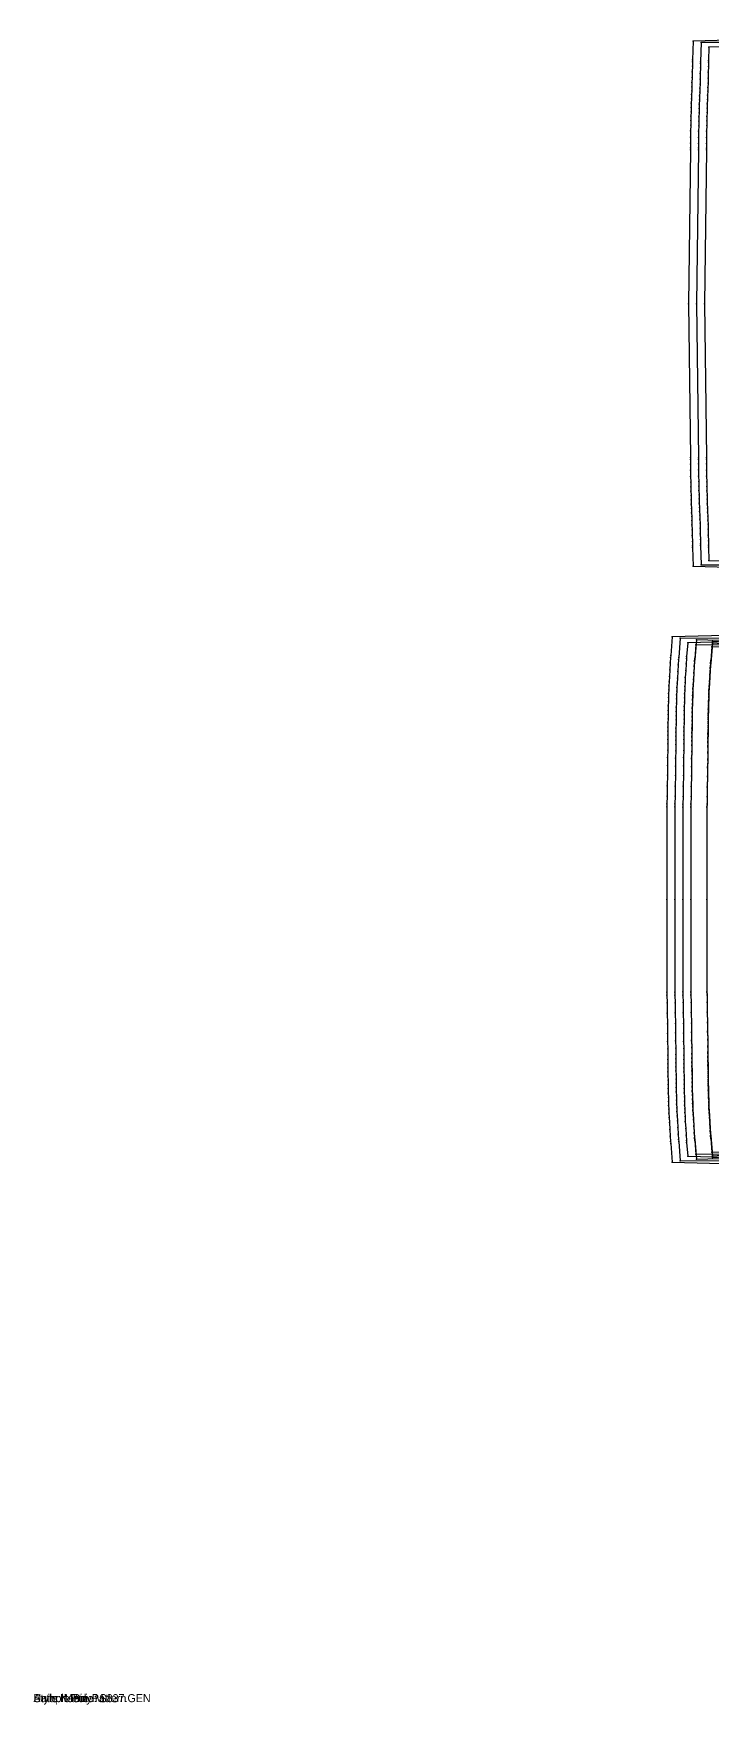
# Model space of a CAD drawing. Extents: x 50 to 2594, y 47 to 2136.
# Drawn here: x 50 to 898, y 47 to 2136 of the extents above; entities that cross this region are included whole.
import ezdxf

# ---------------------------------------------------------------- set-up
doc = ezdxf.new("R2010")
doc.units = 0

# ---------------------------------------------------------------- blocks, each defined once
blk = doc.blocks.new('837.DELANTERO_XS')
at = {"layer": '1'}
for points in [[(890.99, 1053.181), (890.991, 937.303), (891.043, 933.738), (891.176, 924.677), (891.357, 912.569), (891.552, 899.864), (891.731, 888.582), (891.889, 878.827), (892.023, 870.285), (892.13, 862.642), (892.191, 857.464), (892.242, 852.504), (892.287, 847.673), (892.333, 842.879), (892.382, 838.045), (892.442, 833.147), (892.517, 828.174), (892.613, 823.115), (892.734, 817.95), (892.872, 812.811), (893.02, 807.823), (893.167, 803.108), (893.314, 798.691), (893.487, 794.2), (893.723, 789.163), (894.055, 783.107), (894.556, 774.955), (895.086, 766.809), (895.505, 760.546), (895.675, 758.041), (897.848, 732.82), (1240.624, 757.787)], [(1240.624, 1348.574), (897.848, 1373.541), (895.675, 1348.319), (895.505, 1345.814), (895.086, 1339.551), (894.556, 1331.405), (894.055, 1323.253), (893.723, 1317.198), (893.487, 1312.161), (893.314, 1307.67), (893.167, 1303.253), (893.02, 1298.538), (892.872, 1293.549), (892.734, 1288.41), (892.613, 1283.245), (892.517, 1278.186), (892.442, 1273.213), (892.382, 1268.316), (892.333, 1263.482), (892.288, 1258.688), (892.242, 1253.857), (892.191, 1248.898), (892.13, 1243.719), (892.023, 1236.074), (891.889, 1227.53), (891.73, 1217.774), (891.551, 1206.49), (891.356, 1193.787), (891.175, 1181.681), (891.042, 1172.622), (890.991, 1169.058), (890.99, 1053.181)]]:
    blk.add_lwpolyline(points, dxfattribs=at)
at = {"layer": '2'}
for p in [(897.848, 1373.541), (895.675, 1348.319), (890.991, 1169.058), (890.99, 1053.181), (890.991, 937.303), (895.675, 758.041), (897.848, 732.82)]:
    blk.add_point(p, dxfattribs=at)
at = {"layer": '3'}
for p in [(895.086, 1339.551), (895.505, 1345.814), (893.723, 1317.198), (894.055, 1323.253), (894.556, 1331.405), (893.02, 1298.538), (893.167, 1303.253), (893.314, 1307.67), (893.487, 1312.161), (892.517, 1278.186), (892.613, 1283.245), (892.734, 1288.41), (892.872, 1293.549), (892.242, 1253.857), (892.288, 1258.688), (892.333, 1263.482), (892.382, 1268.316), (892.442, 1273.213), (892.023, 1236.074), (892.13, 1243.719), (892.191, 1248.898), (891.73, 1217.774), (891.889, 1227.53), (891.356, 1193.787), (891.551, 1206.49), (891.042, 1172.622), (891.175, 1181.681), (891.043, 933.738), (891.176, 924.677), (891.357, 912.569), (891.552, 899.864), (891.731, 888.582), (891.889, 878.827), (892.023, 870.285), (892.13, 862.642), (892.191, 857.464), (892.242, 852.504), (892.287, 847.673), (892.333, 842.879), (892.382, 838.045), (892.442, 833.147), (892.517, 828.174), (892.613, 823.115), (892.734, 817.95), (892.872, 812.811), (893.02, 807.823), (893.167, 803.108), (893.314, 798.691), (893.487, 794.2), (893.723, 789.163), (894.055, 783.107), (894.556, 774.955), (895.086, 766.809), (895.505, 760.546)]:
    blk.add_point(p, dxfattribs=at)
at = {"layer": '4'}
for p in [(895.675, 1348.319, 5), (895.675, 758.041, 5)]:
    blk.add_point(p, dxfattribs=at)
blk = doc.blocks.new('837.DELANTERO_S')
at = {"layer": '1'}
for points in [[(890.99, 1053.181), (890.991, 937.311), (891.042, 933.696), (891.174, 924.508), (891.353, 912.231), (891.546, 899.35), (891.724, 887.91), (891.88, 878.019), (892.013, 869.358), (892.119, 861.608), (892.179, 856.358), (892.228, 851.329), (892.273, 846.431), (892.317, 841.57), (892.365, 836.669), (892.424, 831.702), (892.498, 826.66), (892.594, 821.531), (892.714, 816.293), (892.853, 811.083), (893, 806.025), (893.148, 801.244), (893.295, 796.766), (893.469, 792.212), (893.706, 787.104), (894.042, 780.964), (894.546, 772.698), (895.08, 764.439), (895.503, 758.088), (895.674, 755.548), (897.821, 730.63), (1240.632, 750.2)], [(1240.632, 1356.162), (897.821, 1375.73), (895.674, 1350.812), (895.503, 1348.272), (895.08, 1341.921), (894.546, 1333.662), (894.042, 1325.396), (893.706, 1319.256), (893.469, 1314.149), (893.295, 1309.595), (893.148, 1305.117), (893, 1300.336), (892.853, 1295.278), (892.714, 1290.067), (892.594, 1284.829), (892.498, 1279.7), (892.424, 1274.658), (892.365, 1269.692), (892.317, 1264.791), (892.273, 1259.931), (892.228, 1255.032), (892.179, 1250.004), (892.119, 1244.753), (892.012, 1237.001), (891.88, 1228.338), (891.723, 1218.446), (891.545, 1207.005), (891.352, 1194.124), (891.173, 1181.85), (891.042, 1172.664), (890.991, 1169.051), (890.99, 1053.181)]]:
    blk.add_lwpolyline(points, dxfattribs=at)
at = {"layer": '2'}
for p in [(897.821, 1375.73), (895.674, 1350.812), (890.991, 1169.051), (890.99, 1053.181), (890.991, 937.311), (895.674, 755.548), (897.821, 730.63)]:
    blk.add_point(p, dxfattribs=at)
at = {"layer": '3'}
for p in [(895.08, 1341.921), (895.503, 1348.272), (893.706, 1319.256), (894.042, 1325.396), (894.546, 1333.662), (892.853, 1295.278), (893, 1300.336), (893.148, 1305.117), (893.295, 1309.595), (893.469, 1314.149), (892.424, 1274.658), (892.498, 1279.7), (892.594, 1284.829), (892.714, 1290.067), (892.228, 1255.032), (892.273, 1259.931), (892.317, 1264.791), (892.365, 1269.692), (892.012, 1237.001), (892.119, 1244.753), (892.179, 1250.004), (891.723, 1218.446), (891.88, 1228.338), (891.352, 1194.124), (891.545, 1207.005), (891.042, 1172.664), (891.173, 1181.85), (891.042, 933.696), (891.174, 924.508), (891.353, 912.231), (891.546, 899.35), (891.724, 887.91), (891.88, 878.019), (892.013, 869.358), (892.119, 861.608), (892.179, 856.358), (892.228, 851.329), (892.273, 846.431), (892.317, 841.57), (892.365, 836.669), (892.424, 831.702), (892.498, 826.66), (892.594, 821.531), (892.714, 816.293), (892.853, 811.083), (893, 806.025), (893.148, 801.244), (893.295, 796.766), (893.469, 792.212), (893.706, 787.104), (894.042, 780.964), (894.546, 772.698), (895.08, 764.439), (895.503, 758.088)]:
    blk.add_point(p, dxfattribs=at)
at = {"layer": '4'}
for p in [(895.674, 1350.812, 5), (895.674, 755.548, 5)]:
    blk.add_point(p, dxfattribs=at)
blk = doc.blocks.new('837.DELANTERO_M')
at = {"layer": '1'}
for points in [[(870.99, 1053.181), (870.99, 937.318), (871.041, 933.653), (871.172, 924.339), (871.349, 911.894), (871.54, 898.835), (871.716, 887.238), (871.871, 877.211), (872.002, 868.431), (872.107, 860.575), (872.166, 855.252), (872.215, 850.154), (872.258, 845.188), (872.301, 840.261), (872.348, 835.292), (872.406, 830.257), (872.479, 825.145), (872.574, 819.946), (872.695, 814.636), (872.833, 809.354), (872.981, 804.226), (873.13, 799.38), (873.277, 794.84), (873.452, 790.224), (873.69, 785.046), (874.028, 778.821), (874.537, 770.442), (875.075, 762.068), (875.501, 755.63), (875.674, 753.055), (877.774, 728.675), (1220.644, 738.696)], [(1220.644, 1367.665), (877.774, 1377.685), (875.674, 1353.305), (875.501, 1350.73), (875.075, 1344.292), (874.537, 1335.918), (874.028, 1327.539), (873.69, 1321.315), (873.452, 1316.137), (873.277, 1311.521), (873.13, 1306.981), (872.981, 1302.135), (872.833, 1297.006), (872.695, 1291.724), (872.574, 1286.414), (872.479, 1281.215), (872.406, 1276.103), (872.348, 1271.069), (872.301, 1266.1), (872.258, 1261.173), (872.215, 1256.208), (872.166, 1251.11), (872.107, 1245.787), (872.002, 1237.929), (871.871, 1229.147), (871.715, 1219.118), (871.539, 1207.519), (871.348, 1194.462), (871.171, 1182.019), (871.041, 1172.707), (870.99, 1169.044), (870.99, 1053.181)]]:
    blk.add_lwpolyline(points, dxfattribs=at)
at = {"layer": '14'}
for points in [[(890.99, 1053.181), (890.989, 937.593), (891.039, 933.931), (891.17, 924.623), (891.347, 912.184), (891.537, 899.13), (891.714, 887.523), (891.869, 877.484), (892.001, 868.688), (892.106, 860.809), (892.165, 855.462), (892.214, 850.342), (892.257, 845.361), (892.3, 840.43), (892.347, 835.51), (892.404, 830.535), (892.476, 825.488), (892.57, 820.348), (892.69, 815.089), (892.827, 809.854), (892.974, 804.778), (893.12, 799.997), (893.263, 795.574), (893.433, 791.087), (893.665, 786.05), (893.994, 779.975), (894.498, 771.684), (895.032, 763.374), (895.456, 756.973), (895.628, 754.411), (897.109, 737.244), (1212.189, 746.453)], [(1212.189, 1359.908), (897.109, 1369.116), (895.628, 1351.949), (895.456, 1349.387), (895.032, 1342.986), (894.498, 1334.676), (893.994, 1326.385), (893.665, 1320.311), (893.433, 1315.273), (893.263, 1310.787), (893.12, 1306.364), (892.974, 1301.583), (892.827, 1296.507), (892.69, 1291.271), (892.57, 1286.012), (892.476, 1280.873), (892.404, 1275.825), (892.347, 1270.851), (892.3, 1265.931), (892.257, 1261.001), (892.214, 1256.019), (892.165, 1250.899), (892.106, 1245.552), (892.001, 1237.671), (891.869, 1228.873), (891.713, 1218.832), (891.536, 1207.224), (891.346, 1194.172), (891.169, 1181.736), (891.039, 1172.43), (890.989, 1168.769), (890.99, 1053.181)]]:
    blk.add_lwpolyline(points, dxfattribs=at)
at = {"layer": '2'}
for p in [(877.774, 1377.685), (897.109, 1369.116), (875.674, 1353.305), (895.628, 1351.949), (870.99, 1169.044), (890.989, 1168.769), (870.99, 1053.181), (890.99, 1053.181), (870.99, 937.318), (890.989, 937.593), (875.674, 753.055), (895.628, 754.411), (897.109, 737.244), (877.774, 728.675)]:
    blk.add_point(p, dxfattribs=at)
at = {"layer": '3'}
for p in [(875.075, 1344.292), (875.501, 1350.73), (895.032, 1342.986), (895.456, 1349.387), (873.452, 1316.137), (873.69, 1321.315), (874.028, 1327.539), (874.537, 1335.918), (893.665, 1320.311), (893.994, 1326.385), (894.498, 1334.676), (872.833, 1297.006), (872.981, 1302.135), (873.13, 1306.981), (873.277, 1311.521), (892.827, 1296.507), (892.974, 1301.583), (893.12, 1306.364), (893.263, 1310.787), (893.433, 1315.273), (872.406, 1276.103), (872.479, 1281.215), (872.574, 1286.414), (872.695, 1291.724), (892.404, 1275.825), (892.476, 1280.873), (892.57, 1286.012), (892.69, 1291.271), (872.215, 1256.208), (872.258, 1261.173), (872.301, 1266.1), (872.348, 1271.069), (892.214, 1256.019), (892.257, 1261.001), (892.3, 1265.931), (892.347, 1270.851), (872.002, 1237.929), (872.107, 1245.787), (872.166, 1251.11), (892.001, 1237.671), (892.106, 1245.552), (892.165, 1250.899), (871.715, 1219.118), (871.871, 1229.147), (891.713, 1218.832), (891.869, 1228.873), (871.348, 1194.462), (871.539, 1207.519), (891.346, 1194.172), (891.536, 1207.224), (871.041, 1172.707), (871.171, 1182.019), (891.039, 1172.43), (891.169, 1181.736), (871.041, 933.653), (871.172, 924.339), (891.039, 933.931), (891.17, 924.623), (871.349, 911.894), (871.54, 898.835), (891.347, 912.184), (891.537, 899.13), (871.716, 887.238), (891.714, 887.523), (891.869, 877.484), (871.871, 877.211), (872.002, 868.431), (872.107, 860.575), (892.001, 868.688), (892.106, 860.809), (872.166, 855.252), (872.215, 850.154), (872.258, 845.188), (872.301, 840.261), (892.165, 855.462), (892.214, 850.342), (892.257, 845.361), (892.3, 840.43), (892.347, 835.51), (872.348, 835.292), (872.406, 830.257), (872.479, 825.145), (872.574, 819.946), (872.695, 814.636), (892.404, 830.535), (892.476, 825.488), (892.57, 820.348), (892.69, 815.089), (872.833, 809.354), (872.981, 804.226), (873.13, 799.38), (873.277, 794.84), (892.827, 809.854), (892.974, 804.778), (893.12, 799.997), (893.263, 795.574), (873.452, 790.224), (873.69, 785.046), (874.028, 778.821), (893.433, 791.087), (893.665, 786.05), (893.994, 779.975), (874.537, 770.442), (875.075, 762.068), (875.501, 755.63), (894.498, 771.684), (895.032, 763.374), (895.456, 756.973)]:
    blk.add_point(p, dxfattribs=at)
at = {"layer": '4'}
for p in [(875.674, 1353.305, 5), (895.628, 1351.949, 5), (875.674, 753.055, 5), (895.628, 754.411, 5)]:
    blk.add_point(p, dxfattribs=at)
blk = doc.blocks.new('837.DELANTERO_L')
at = {"layer": '1'}
for points in [[(850.99, 1053.181), (850.99, 937.324), (851.041, 933.61), (851.169, 924.17), (851.345, 911.556), (851.534, 898.319), (851.708, 886.565), (851.862, 876.402), (851.992, 867.503), (852.095, 859.54), (852.153, 854.145), (852.201, 848.978), (852.243, 843.945), (852.285, 838.951), (852.331, 833.915), (852.388, 828.812), (852.461, 823.631), (852.555, 818.361), (852.675, 812.979), (852.814, 807.625), (852.962, 802.428), (853.111, 797.516), (853.258, 792.914), (853.434, 788.235), (853.674, 782.987), (854.014, 776.678), (854.527, 768.184), (855.069, 759.698), (855.499, 753.172), (855.674, 750.562), (857.728, 726.717), (1200.658, 727.186)], [(1200.658, 1379.175), (857.728, 1379.643), (855.674, 1355.798), (855.499, 1353.188), (855.069, 1346.663), (854.527, 1338.176), (854.014, 1329.682), (853.674, 1323.373), (853.434, 1318.125), (853.258, 1313.447), (853.111, 1308.845), (852.962, 1303.933), (852.814, 1298.735), (852.675, 1293.381), (852.555, 1288), (852.461, 1282.73), (852.388, 1277.549), (852.331, 1272.446), (852.285, 1267.41), (852.243, 1262.416), (852.201, 1257.383), (852.153, 1252.216), (852.095, 1246.821), (851.992, 1238.856), (851.862, 1229.955), (851.708, 1219.79), (851.533, 1208.034), (851.344, 1194.8), (851.169, 1182.188), (851.04, 1172.75), (850.99, 1169.037), (850.99, 1053.181)]]:
    blk.add_lwpolyline(points, dxfattribs=at)
at = {"layer": '14'}
for points in [[(870.99, 1053.181), (870.989, 937.593), (871.039, 933.881), (871.168, 924.446), (871.343, 911.838), (871.532, 898.606), (871.707, 886.84), (871.861, 876.664), (871.991, 867.748), (872.094, 859.761), (872.153, 854.342), (872.2, 849.152), (872.243, 844.102), (872.284, 839.105), (872.33, 834.118), (872.386, 829.075), (872.458, 823.958), (872.551, 818.749), (872.671, 813.418), (872.808, 808.111), (872.955, 802.966), (873.102, 798.119), (873.245, 793.636), (873.416, 789.088), (873.649, 783.982), (873.981, 777.824), (874.489, 769.42), (875.027, 760.996), (875.454, 754.508), (875.628, 751.911), (877.109, 734.744), (1192.189, 735.175)], [(1192.189, 1371.186), (877.109, 1371.616), (875.628, 1354.449), (875.454, 1351.852), (875.027, 1345.364), (874.489, 1336.94), (873.981, 1328.536), (873.649, 1322.378), (873.416, 1317.272), (873.245, 1312.725), (873.102, 1308.242), (872.955, 1303.395), (872.808, 1298.25), (872.671, 1292.943), (872.551, 1287.611), (872.458, 1282.402), (872.386, 1277.286), (872.33, 1272.243), (872.284, 1267.257), (872.243, 1262.259), (872.201, 1257.21), (872.153, 1252.02), (872.094, 1246.599), (871.991, 1238.611), (871.86, 1229.693), (871.706, 1219.516), (871.531, 1207.748), (871.342, 1194.518), (871.167, 1181.913), (871.039, 1172.48), (870.989, 1168.769), (870.99, 1053.181)]]:
    blk.add_lwpolyline(points, dxfattribs=at)
at = {"layer": '2'}
for p in [(857.728, 1379.643), (877.109, 1371.616), (855.674, 1355.798), (875.628, 1354.449), (850.99, 1169.037), (870.989, 1168.769), (850.99, 1053.181), (870.99, 1053.181), (850.99, 937.324), (870.989, 937.593), (855.674, 750.562), (875.628, 751.911), (877.109, 734.744), (857.728, 726.717)]:
    blk.add_point(p, dxfattribs=at)
at = {"layer": '3'}
for p in [(854.527, 1338.176), (855.069, 1346.663), (855.499, 1353.188), (874.489, 1336.94), (875.027, 1345.364), (875.454, 1351.852), (853.434, 1318.125), (853.674, 1323.373), (854.014, 1329.682), (873.416, 1317.272), (873.649, 1322.378), (873.981, 1328.536), (852.814, 1298.735), (852.962, 1303.933), (853.111, 1308.845), (853.258, 1313.447), (872.808, 1298.25), (872.955, 1303.395), (873.102, 1308.242), (873.245, 1312.725), (852.388, 1277.549), (852.461, 1282.73), (852.555, 1288), (852.675, 1293.381), (872.386, 1277.286), (872.458, 1282.402), (872.551, 1287.611), (872.671, 1292.943), (852.201, 1257.383), (852.243, 1262.416), (852.285, 1267.41), (852.331, 1272.446), (872.201, 1257.21), (872.243, 1262.259), (872.284, 1267.257), (872.33, 1272.243), (851.992, 1238.856), (852.095, 1246.821), (852.153, 1252.216), (871.991, 1238.611), (872.094, 1246.599), (872.153, 1252.02), (851.708, 1219.79), (851.862, 1229.955), (871.706, 1219.516), (871.86, 1229.693), (851.344, 1194.8), (851.533, 1208.034), (871.342, 1194.518), (871.531, 1207.748), (851.04, 1172.75), (851.169, 1182.188), (871.039, 1172.48), (871.167, 1181.913), (851.041, 933.61), (851.169, 924.17), (871.039, 933.881), (871.168, 924.446), (851.345, 911.556), (851.534, 898.319), (871.343, 911.838), (871.532, 898.606), (851.708, 886.565), (871.707, 886.84), (851.862, 876.402), (851.992, 867.503), (852.095, 859.54), (871.861, 876.664), (871.991, 867.748), (872.094, 859.761), (852.153, 854.145), (852.201, 848.978), (852.243, 843.945), (852.285, 838.951), (872.153, 854.342), (872.2, 849.152), (872.243, 844.102), (872.284, 839.105), (852.331, 833.915), (852.388, 828.812), (852.461, 823.631), (852.555, 818.361), (872.33, 834.118), (872.386, 829.075), (872.458, 823.958), (872.551, 818.749), (852.675, 812.979), (852.814, 807.625), (852.962, 802.428), (853.111, 797.516), (872.671, 813.418), (872.808, 808.111), (872.955, 802.966), (873.102, 798.119), (853.258, 792.914), (853.434, 788.235), (853.674, 782.987), (854.014, 776.678), (873.245, 793.636), (873.416, 789.088), (873.649, 783.982), (873.981, 777.824), (854.527, 768.184), (855.069, 759.698), (855.499, 753.172), (874.489, 769.42), (875.027, 760.996), (875.454, 754.508)]:
    blk.add_point(p, dxfattribs=at)
at = {"layer": '4'}
for p in [(855.674, 1355.798, 5), (875.628, 1354.449, 5), (855.674, 750.562, 5), (875.628, 751.911, 5)]:
    blk.add_point(p, dxfattribs=at)
blk = doc.blocks.new('837.DELANTERO_XL')
at = {"layer": '1'}
for points in [[(840.99, 1053.181), (840.99, 937.331), (841.04, 933.567), (841.167, 924.001), (841.34, 911.217), (841.528, 897.804), (841.701, 885.892), (841.853, 875.594), (841.982, 866.576), (842.084, 858.506), (842.141, 853.039), (842.187, 847.803), (842.228, 842.702), (842.269, 837.641), (842.314, 832.538), (842.37, 827.366), (842.442, 822.116), (842.536, 816.775), (842.656, 811.322), (842.794, 805.896), (842.943, 800.629), (843.092, 795.651), (843.24, 790.988), (843.416, 786.247), (843.657, 780.928), (844, 774.534), (844.517, 765.927), (845.064, 757.327), (845.497, 750.713), (845.673, 748.069), (847.682, 724.74), (1190.671, 715.929)], [(1190.671, 1390.432), (847.682, 1381.62), (845.673, 1358.291), (845.497, 1355.647), (845.064, 1349.034), (844.517, 1340.433), (844, 1331.826), (843.657, 1325.432), (843.416, 1320.114), (843.24, 1315.373), (843.092, 1310.71), (842.943, 1305.732), (842.794, 1300.464), (842.656, 1295.039), (842.536, 1289.585), (842.442, 1284.244), (842.37, 1278.994), (842.314, 1273.823), (842.269, 1268.72), (842.228, 1263.659), (842.187, 1258.559), (842.141, 1253.323), (842.084, 1247.855), (841.982, 1239.784), (841.853, 1230.764), (841.7, 1220.463), (841.527, 1208.55), (841.34, 1195.138), (841.167, 1182.357), (841.04, 1172.793), (840.99, 1169.03), (840.99, 1053.181)]]:
    blk.add_lwpolyline(points, dxfattribs=at)
at = {"layer": '14'}
for points in [[(860.99, 1053.181), (860.989, 937.593), (861.038, 933.831), (861.166, 924.269), (861.339, 911.491), (861.526, 898.081), (861.699, 886.157), (861.852, 875.844), (861.981, 866.807), (862.083, 858.714), (862.14, 853.221), (862.187, 847.961), (862.228, 842.844), (862.269, 837.779), (862.313, 832.725), (862.368, 827.614), (862.439, 822.429), (862.532, 817.149), (862.651, 811.746), (862.789, 806.368), (862.936, 801.154), (863.083, 796.242), (863.227, 791.698), (863.398, 787.089), (863.633, 781.914), (863.967, 775.673), (864.479, 767.156), (865.022, 758.619), (865.453, 752.043), (865.628, 749.411), (867.109, 732.244), (1182.189, 724.149)], [(1182.189, 1382.212), (867.109, 1374.116), (865.628, 1356.949), (865.453, 1354.317), (865.022, 1347.741), (864.479, 1339.204), (863.967, 1330.687), (863.633, 1324.446), (863.398, 1319.271), (863.227, 1314.663), (863.083, 1310.119), (862.936, 1305.207), (862.789, 1299.992), (862.651, 1294.614), (862.532, 1289.211), (862.439, 1283.932), (862.368, 1278.746), (862.313, 1273.636), (862.269, 1268.582), (862.228, 1263.517), (862.187, 1258.4), (862.14, 1253.14), (862.083, 1247.647), (861.981, 1239.552), (861.851, 1230.513), (861.698, 1220.199), (861.525, 1208.273), (861.338, 1194.865), (861.165, 1182.089), (861.038, 1172.53), (860.989, 1168.769), (860.99, 1053.181)]]:
    blk.add_lwpolyline(points, dxfattribs=at)
at = {"layer": '2'}
for p in [(847.682, 1381.62), (845.673, 1358.291), (867.109, 1374.116), (865.628, 1356.949), (840.99, 1169.03), (860.989, 1168.769), (840.99, 1053.181), (860.99, 1053.181), (840.99, 937.331), (860.989, 937.593), (845.673, 748.069), (865.628, 749.411), (867.109, 732.244), (847.682, 724.74)]:
    blk.add_point(p, dxfattribs=at)
at = {"layer": '3'}
for p in [(844.517, 1340.433), (845.064, 1349.034), (845.497, 1355.647), (864.479, 1339.204), (865.022, 1347.741), (865.453, 1354.317), (843.416, 1320.114), (843.657, 1325.432), (844, 1331.826), (863.398, 1319.271), (863.633, 1324.446), (863.967, 1330.687), (842.656, 1295.039), (842.794, 1300.464), (842.943, 1305.732), (843.092, 1310.71), (843.24, 1315.373), (862.789, 1299.992), (862.936, 1305.207), (863.083, 1310.119), (863.227, 1314.663), (842.37, 1278.994), (842.442, 1284.244), (842.536, 1289.585), (862.368, 1278.746), (862.439, 1283.932), (862.532, 1289.211), (862.651, 1294.614), (842.141, 1253.323), (842.187, 1258.559), (842.228, 1263.659), (842.269, 1268.72), (842.314, 1273.823), (862.187, 1258.4), (862.228, 1263.517), (862.269, 1268.582), (862.313, 1273.636), (841.982, 1239.784), (842.084, 1247.855), (861.981, 1239.552), (862.083, 1247.647), (862.14, 1253.14), (841.7, 1220.463), (841.853, 1230.764), (861.698, 1220.199), (861.851, 1230.513), (841.34, 1195.138), (841.527, 1208.55), (861.338, 1194.865), (861.525, 1208.273), (841.04, 1172.793), (841.167, 1182.357), (861.038, 1172.53), (861.165, 1182.089), (841.04, 933.567), (841.167, 924.001), (861.038, 933.831), (861.166, 924.269), (841.34, 911.217), (861.339, 911.491), (841.528, 897.804), (841.701, 885.892), (861.526, 898.081), (861.699, 886.157), (841.853, 875.594), (841.982, 866.576), (842.084, 858.506), (861.852, 875.844), (861.981, 866.807), (862.083, 858.714), (842.141, 853.039), (842.187, 847.803), (842.228, 842.702), (842.269, 837.641), (862.14, 853.221), (862.187, 847.961), (862.228, 842.844), (862.269, 837.779), (842.314, 832.538), (842.37, 827.366), (842.442, 822.116), (842.536, 816.775), (862.313, 832.725), (862.368, 827.614), (862.439, 822.429), (862.532, 817.149), (842.656, 811.322), (842.794, 805.896), (842.943, 800.629), (843.092, 795.651), (862.651, 811.746), (862.789, 806.368), (862.936, 801.154), (863.083, 796.242), (843.24, 790.988), (843.416, 786.247), (843.657, 780.928), (844, 774.534), (863.227, 791.698), (863.398, 787.089), (863.633, 781.914), (863.967, 775.673), (844.517, 765.927), (845.064, 757.327), (864.479, 767.156), (865.022, 758.619), (865.453, 752.043), (845.497, 750.713)]:
    blk.add_point(p, dxfattribs=at)
at = {"layer": '4'}
for p in [(845.673, 1358.291, 5), (865.628, 1356.949, 5), (845.673, 748.069, 5), (865.628, 749.411, 5)]:
    blk.add_point(p, dxfattribs=at)
blk = doc.blocks.new('837.ESPALDA_L')
at = {"layer": '1'}
blk.add_lwpolyline([(1228.239, 2124.385), (883.74, 2124.118), (883.06, 2100.007), (883.006, 2097.899), (882.868, 2092.585), (882.68, 2085.579), (882.478, 2078.394), (882.291, 2072.321), (882.117, 2067.11), (881.949, 2062.338), (881.78, 2057.58), (881.604, 2052.486), (881.428, 2047.161), (881.257, 2041.788), (881.099, 2036.547), (880.951, 2031.282), (880.82, 2025.944), (880.7, 2020.113), (880.586, 2013.367), (880.477, 2005.641), (880.383, 1998.166), (880.317, 1992.523), (880.292, 1990.291), (877.995, 1797.617), (880.292, 1605.398), (880.317, 1603.166), (880.383, 1597.523), (880.477, 1590.048), (880.586, 1582.322), (880.7, 1575.576), (880.82, 1569.745), (880.951, 1564.407), (881.099, 1559.142), (881.257, 1553.901), (881.428, 1548.527), (881.604, 1543.203), (881.78, 1538.109), (881.949, 1533.351), (882.117, 1528.579), (882.291, 1523.368), (882.478, 1517.295), (882.68, 1510.11), (882.868, 1503.104), (883.006, 1497.79), (883.06, 1495.682), (883.74, 1471.571), (1228.239, 1471.303)], dxfattribs=at)
at = {"layer": '2'}
for p in [(883.74, 2124.118), (883.06, 2100.007), (880.292, 1990.291), (877.995, 1797.617), (880.292, 1605.398), (883.06, 1495.682), (883.74, 1471.571)]:
    blk.add_point(p, dxfattribs=at)
at = {"layer": '3'}
for p in [(882.868, 2092.585), (883.006, 2097.899), (882.291, 2072.321), (882.478, 2078.394), (882.68, 2085.579), (881.428, 2047.161), (881.604, 2052.486), (881.78, 2057.58), (881.949, 2062.338), (882.117, 2067.11), (880.951, 2031.282), (881.099, 2036.547), (881.257, 2041.788), (880.477, 2005.641), (880.586, 2013.367), (880.7, 2020.113), (880.82, 2025.944), (880.317, 1992.523), (880.383, 1998.166), (880.317, 1603.166), (880.383, 1597.523), (880.477, 1590.048), (880.586, 1582.322), (880.7, 1575.576), (880.82, 1569.745), (880.951, 1564.407), (881.099, 1559.142), (881.257, 1553.901), (881.428, 1548.527), (881.604, 1543.203), (881.78, 1538.109), (881.949, 1533.351), (882.117, 1528.579), (882.291, 1523.368), (882.478, 1517.295), (882.68, 1510.11), (882.868, 1503.104), (883.006, 1497.79)]:
    blk.add_point(p, dxfattribs=at)
at = {"layer": '4'}
for p in [(883.06, 2100.007, 5), (883.06, 1495.682, 5)]:
    blk.add_point(p, dxfattribs=at)
blk = doc.blocks.new('837.ESPALDA_XL')
at = {"layer": '1'}
blk.add_lwpolyline([(1218.242, 2135.641), (873.725, 2126.087), (873.06, 2102.496), (873.006, 2100.34), (872.868, 2094.905), (872.68, 2087.739), (872.477, 2080.39), (872.289, 2074.179), (872.114, 2068.849), (871.945, 2063.968), (871.775, 2059.102), (871.598, 2053.892), (871.421, 2048.446), (871.249, 2042.95), (871.09, 2037.589), (870.942, 2032.205), (870.811, 2026.745), (870.692, 2020.781), (870.579, 2013.882), (870.473, 2005.979), (870.381, 1998.334), (870.316, 1992.563), (870.292, 1990.28), (867.995, 1797.618), (870.292, 1605.409), (870.316, 1603.126), (870.381, 1597.354), (870.473, 1589.71), (870.579, 1581.807), (870.692, 1574.908), (870.811, 1568.944), (870.942, 1563.484), (871.09, 1558.1), (871.249, 1552.739), (871.421, 1547.243), (871.598, 1541.797), (871.775, 1536.587), (871.945, 1531.721), (872.114, 1526.84), (872.289, 1521.51), (872.477, 1515.299), (872.68, 1507.95), (872.868, 1500.784), (873.006, 1495.349), (873.06, 1493.193), (873.725, 1469.602), (1218.242, 1460.048)], dxfattribs=at)
at = {"layer": '14'}
blk.add_lwpolyline([(1209.823, 2127.404), (893.523, 2118.633), (893.054, 2102.002), (893, 2099.839), (892.861, 2094.383), (892.672, 2087.188), (892.468, 2079.805), (892.279, 2073.555), (892.103, 2068.191), (891.933, 2063.279), (891.762, 2058.389), (891.586, 2053.195), (891.41, 2047.775), (891.239, 2042.314), (891.082, 2036.997), (890.936, 2031.682), (890.806, 2026.296), (890.688, 2020.408), (890.577, 2013.586), (890.471, 2005.723), (890.379, 1998.106), (890.315, 1992.351), (890.291, 1990.073), (887.994, 1797.856), (890.291, 1605.616), (890.315, 1603.338), (890.379, 1597.583), (890.471, 1589.966), (890.577, 1582.103), (890.688, 1575.281), (890.806, 1569.393), (890.936, 1564.007), (891.082, 1558.692), (891.239, 1553.375), (891.41, 1547.914), (891.586, 1542.494), (891.762, 1537.3), (891.933, 1532.41), (892.103, 1527.498), (892.279, 1522.134), (892.468, 1515.884), (892.672, 1508.501), (892.861, 1501.306), (893, 1495.85), (893.054, 1493.687), (893.523, 1477.056), (1209.823, 1468.285)], dxfattribs=at)
at = {"layer": '2'}
for p in [(873.725, 2126.087), (893.523, 2118.633), (873.06, 2102.496), (893.054, 2102.002), (870.292, 1990.28), (890.291, 1990.073), (867.995, 1797.618), (887.994, 1797.856), (870.292, 1605.409), (890.291, 1605.616), (873.06, 1493.193), (893.054, 1493.687), (873.725, 1469.602), (893.523, 1477.056)]:
    blk.add_point(p, dxfattribs=at)
at = {"layer": '3'}
for p in [(872.868, 2094.905), (873.006, 2100.34), (892.861, 2094.383), (893, 2099.839), (872.114, 2068.849), (872.289, 2074.179), (872.477, 2080.39), (872.68, 2087.739), (892.103, 2068.191), (892.279, 2073.555), (892.468, 2079.805), (892.672, 2087.188), (871.421, 2048.446), (871.598, 2053.892), (871.775, 2059.102), (871.945, 2063.968), (891.41, 2047.775), (891.586, 2053.195), (891.762, 2058.389), (891.933, 2063.279), (870.811, 2026.745), (870.942, 2032.205), (871.09, 2037.589), (871.249, 2042.95), (890.806, 2026.296), (890.936, 2031.682), (891.082, 2036.997), (891.239, 2042.314), (870.473, 2005.979), (870.579, 2013.882), (870.692, 2020.781), (890.471, 2005.723), (890.577, 2013.586), (890.688, 2020.408), (870.316, 1992.563), (870.381, 1998.334), (890.315, 1992.351), (890.379, 1998.106), (870.316, 1603.126), (870.381, 1597.354), (870.473, 1589.71), (890.315, 1603.338), (890.379, 1597.583), (890.471, 1589.966), (870.579, 1581.807), (870.692, 1574.908), (870.811, 1568.944), (890.577, 1582.103), (890.688, 1575.281), (890.806, 1569.393), (870.942, 1563.484), (871.09, 1558.1), (871.249, 1552.739), (871.421, 1547.243), (890.936, 1564.007), (891.082, 1558.692), (891.239, 1553.375), (891.41, 1547.914), (871.598, 1541.797), (871.775, 1536.587), (871.945, 1531.721), (872.114, 1526.84), (891.586, 1542.494), (891.762, 1537.3), (891.933, 1532.41), (892.103, 1527.498), (872.289, 1521.51), (872.477, 1515.299), (872.68, 1507.95), (892.279, 1522.134), (892.468, 1515.884), (892.672, 1508.501), (872.868, 1500.784), (873.006, 1495.349), (892.861, 1501.306), (893, 1495.85)]:
    blk.add_point(p, dxfattribs=at)
at = {"layer": '4'}
for p in [(873.06, 2102.496, 5), (893.054, 2102.002, 5), (873.06, 1493.193, 5), (893.054, 1493.687, 5)]:
    blk.add_point(p, dxfattribs=at)

msp = doc.modelspace()

# ---------------------------------------------------------------- block references
at = {"layer": '1'}
for name in ['837.ESPALDA_XL', '837.ESPALDA_L', '837.DELANTERO_XL', '837.DELANTERO_L', '837.DELANTERO_M', '837.DELANTERO_S', '837.DELANTERO_XS']:
    msp.add_blockref(name, (0, 0), dxfattribs=at)

# ---------------------------------------------------------------- texts
for s in ['Author: PolyPattern', 'Sample Size: S', 'Style Name: M.837.GEN', 'Units: Metric']:
    msp.add_text(s, height=10, dxfattribs=at).set_placement((50, 50))

doc.saveas('drawing.dxf')
